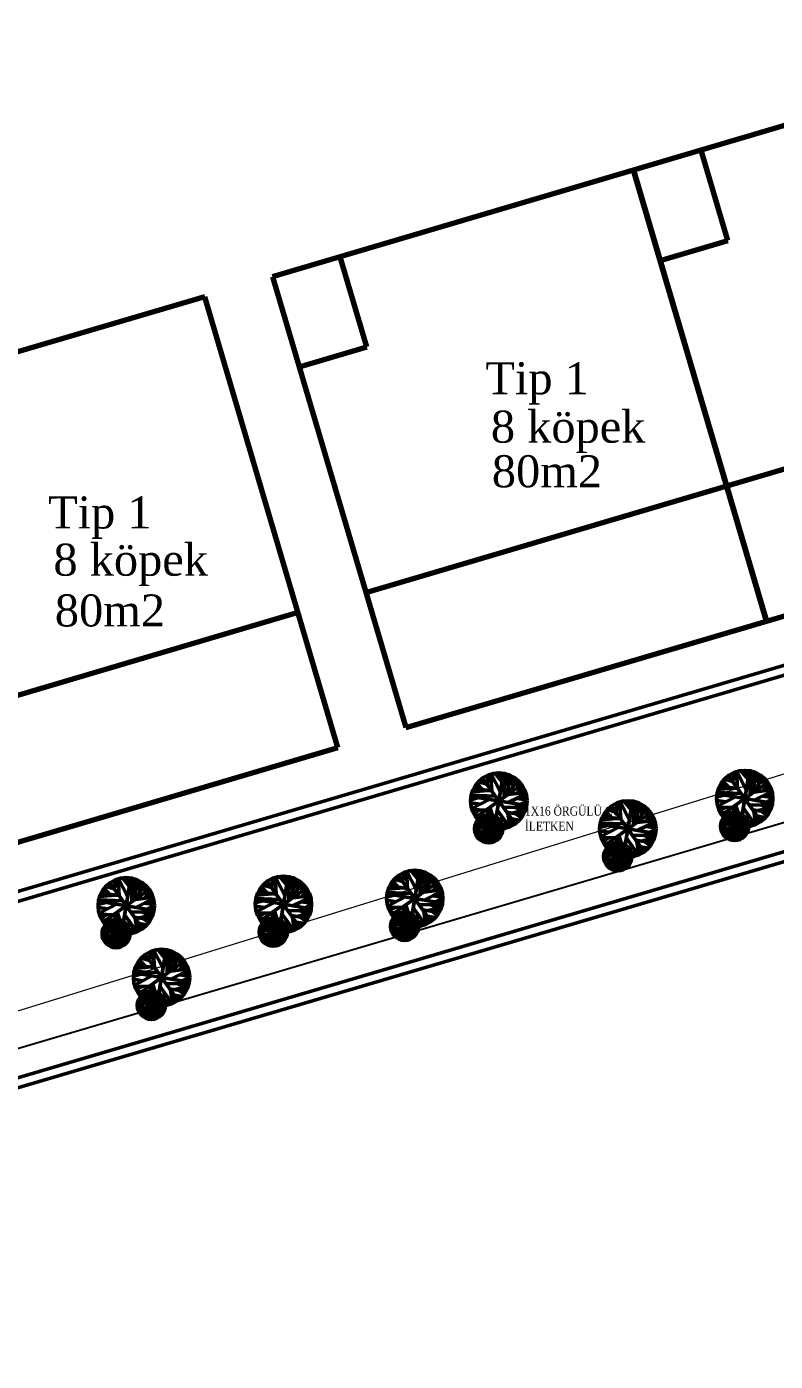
# Model space of a CAD drawing. Header units: millimetres. Extents: x 2046 to 14753, y 2361 to 29276.
# Drawn here: x 6425 to 6823, y 26525 to 27235 of the extents above; entities that cross this region are included whole.
import ezdxf

# ---------------------------------------------------------------- set-up
doc = ezdxf.new("R2010")
doc.units = ezdxf.units.MM
doc.layers.add('A.O. DUVAR', color=7, linetype='Continuous', lineweight=50)
doc.layers.add('TOPRAKLAMA', color=44, linetype='Continuous', lineweight=18)
doc.layers.add('aydınlatma', color=3, linetype='Continuous')
doc.styles.add('A.O. MALZEME', font='times.ttf', dxfattribs={"height": 10})
doc.styles.add('YAZI', font='times.ttf', dxfattribs={"width": 0.85})

msp = doc.modelspace()

# ---------------------------------------------------------------- linework, layer by layer
at = {"layer": 'A.O. DUVAR', "lineweight": 70}
for p, q in [((6939.242, 27215.355), (6747.43, 27158.712)), ((6797.555, 27121.38), (6783.395, 27169.333)), ((6747.43, 27158.712), (6555.619, 27102.07)), ((6818.233, 26918.948), (6747.43, 27158.712)), ((6747.43, 27158.712), (6818.233, 26918.948)), ((6761.591, 27110.76), (6797.555, 27121.38)), ((6605.744, 27064.738), (6591.583, 27112.691)), ((6555.619, 27102.07), (6626.421, 26862.306)), ((6519.654, 27091.45), (6327.842, 27034.807)), ((6590.457, 26851.685), (6519.654, 27091.45)), ((6569.779, 27054.117), (6605.744, 27064.738)), ((6796.992, 26990.877), (6988.804, 27047.52)), ((6605.181, 26934.235), (6796.992, 26990.877)), ((6818.233, 26918.948), (7010.044, 26975.59)), ((6377.404, 26866.972), (6569.216, 26923.615)), ((6626.421, 26862.306), (6818.233, 26918.948)), ((6398.645, 26795.043), (6590.457, 26851.685))]:
    msp.add_line(p, q, dxfattribs=at)
at = {"layer": 'A.O. DUVAR'}
for p, q in [((5839.016, 26603.512), (7231.272, 27014.647)), ((5843.728, 26599.69), (7233.049, 27009.959)), ((7265.051, 26925.567), (5928.549, 26530.895)), ((5927.442, 26525.355), (7266.829, 26920.878)), ((7266.829, 26920.878), (5927.442, 26525.355)), ((6667.282, 26829.35), (6664.213, 26832.61)), ((6669.471, 26832.302), (6665.084, 26833.551)), ((6667.053, 26833.05), (6666.148, 26834.574)), ((6667.319, 26835.379), (6684.562, 26811.206)), ((6671.812, 26833.226), (6669.224, 26836.69)), ((6669.685, 26831.98), (6670.027, 26836.956)), ((6672.118, 26828.656), (6671.555, 26837.559)), ((6671.679, 26835.364), (6672.532, 26837.796)), ((6676.737, 26827.997), (6671.791, 26837.634)), ((6673.465, 26808.501), (6678.415, 26838.084)), ((6678.964, 26831.972), (6673.874, 26838.086)), ((6676.397, 26835.032), (6675.762, 26838.17)), ((6676.06, 26836.748), (6677.449, 26838.117)), ((6678.839, 26825.357), (6679.021, 26837.911)), ((6680.88, 26830.622), (6679.359, 26837.797)), ((6679.687, 26836.026), (6680.676, 26837.405)), ((6679.994, 26834.659), (6681.188, 26837.262)), ((6680.215, 26826.385), (6681.932, 26836.909)), ((6681.047, 26831.623), (6684.948, 26835.203)), ((6681.503, 26834.35), (6684.353, 26835.646)), ((6681.688, 26827.455), (6685.156, 26835.111)), ((6683.122, 26833.621), (6683.169, 26836.302)), ((6683.586, 26831.599), (6687.384, 26832.965)), ((6684.228, 26833.036), (6686.507, 26833.855)), ((6794.496, 26815.963), (6818.67, 26833.206)), ((6797.925, 26830.643), (6794.856, 26833.902)), ((6800.114, 26833.594), (6795.727, 26834.843)), ((6797.696, 26834.342), (6796.791, 26835.866)), ((6797.961, 26836.672), (6815.205, 26812.498)), ((6802.455, 26834.518), (6799.867, 26837.983)), ((6800.328, 26833.273), (6800.67, 26838.249)), ((6802.761, 26829.948), (6802.198, 26838.851)), ((6802.322, 26836.657), (6803.175, 26839.088)), ((6807.38, 26829.29), (6802.434, 26838.926)), ((6804.108, 26809.793), (6809.058, 26839.376)), ((6809.607, 26833.264), (6804.517, 26839.378)), ((6807.04, 26836.325), (6806.405, 26839.463)), ((6806.703, 26838.04), (6808.092, 26839.409)), ((6809.482, 26826.65), (6809.664, 26839.204)), ((6811.523, 26831.914), (6810.002, 26839.09)), ((6810.33, 26837.319), (6811.319, 26838.698)), ((6810.637, 26835.952), (6811.831, 26838.555)), ((6810.858, 26827.678), (6812.575, 26838.202)), ((6811.69, 26832.916), (6815.591, 26836.496)), ((6812.146, 26835.642), (6814.996, 26836.939)), ((6812.331, 26828.747), (6815.799, 26836.404)), ((6813.765, 26834.914), (6813.812, 26837.594)), ((6814.229, 26832.891), (6818.027, 26834.258)), ((6814.871, 26834.328), (6817.15, 26835.148)), ((6816.374, 26828.643), (6819.115, 26832.76)), ((6668.977, 26826.15), (6660.987, 26823.997)), ((6690.732, 26820.817), (6661.149, 26825.767)), ((6674.027, 26825.934), (6661.353, 26826.453)), ((6670.199, 26828.92), (6661.816, 26828.149)), ((6672.075, 26828.663), (6662.513, 26829.92)), ((6665.614, 26831.117), (6663.152, 26831.071)), ((6663.853, 26814.671), (6688.027, 26831.914)), ((6690.189, 26827.863), (6680.758, 26826.695)), ((6690.425, 26827.137), (6680.937, 26822.432)), ((6685.273, 26829.944), (6689.266, 26830.076)), ((6685.731, 26827.35), (6688.472, 26831.467)), ((6686.739, 26828.84), (6689.886, 26828.714)), ((6690.772, 26825.477), (6687.845, 26825.852)), ((6688.143, 26830.035), (6688.993, 26830.58)), ((6688.378, 26826.106), (6689.405, 26827.708)), ((6688.652, 26828.806), (6689.529, 26829.517)), ((6689.677, 26825.603), (6690.53, 26826.433)), ((6799.62, 26827.442), (6791.63, 26825.29)), ((6821.375, 26822.11), (6791.791, 26827.06)), ((6804.67, 26827.226), (6791.996, 26827.746)), ((6792.135, 26820.572), (6801.414, 26825.369)), ((6800.842, 26830.212), (6792.458, 26829.441)), ((6802.717, 26829.956), (6793.156, 26831.212)), ((6796.257, 26832.409), (6793.795, 26832.364)), ((6820.832, 26829.155), (6811.401, 26827.988)), ((6821.068, 26828.429), (6811.58, 26823.725)), ((6815.915, 26831.236), (6819.909, 26831.369)), ((6821.51, 26825.209), (6816.057, 26825.95)), ((6817.382, 26830.133), (6820.528, 26830.007)), ((6821.415, 26826.77), (6818.488, 26827.145)), ((6818.786, 26831.328), (6819.636, 26831.872)), ((6819.021, 26827.399), (6820.048, 26829)), ((6819.295, 26830.099), (6820.172, 26830.81)), ((6820.32, 26826.896), (6821.173, 26827.725)), ((6665.891, 26821.575), (6661.021, 26822.333)), ((6661.492, 26819.28), (6670.772, 26824.076)), ((6669.214, 26818.502), (6661.668, 26818.735)), ((6665.971, 26818.587), (6662.437, 26816.662)), ((6670.284, 26819.296), (6669.535, 26809.754)), ((6674.79, 26808.36), (6671.177, 26819.833)), ((6681.524, 26809.407), (6675.161, 26818.308)), ((6690.548, 26820.138), (6678.404, 26819.825)), ((6683.041, 26816.875), (6690.147, 26818.546)), ((6689.877, 26817.733), (6684.493, 26819.95)), ((6690.868, 26823.917), (6685.414, 26824.658)), ((6687.11, 26821.457), (6690.905, 26823.338)), ((6690.864, 26822.03), (6689.593, 26822.7)), ((6738.026, 26817.436), (6733.639, 26818.684)), ((6735.608, 26818.183), (6734.703, 26819.708)), ((6735.874, 26820.513), (6753.117, 26796.339)), ((6740.367, 26818.359), (6737.779, 26821.824)), ((6738.24, 26817.114), (6738.582, 26822.09)), ((6740.673, 26813.789), (6740.11, 26822.692)), ((6740.234, 26820.498), (6741.087, 26822.929)), ((6745.292, 26813.131), (6740.346, 26822.767)), ((6742.02, 26793.635), (6746.97, 26823.218)), ((6747.519, 26817.105), (6742.429, 26823.22)), ((6744.952, 26820.166), (6744.317, 26823.304)), ((6744.615, 26821.881), (6746.004, 26823.251)), ((6747.394, 26810.491), (6747.576, 26823.045)), ((6749.435, 26815.755), (6747.914, 26822.931)), ((6748.242, 26821.16), (6749.231, 26822.539)), ((6748.549, 26819.793), (6749.743, 26822.396)), ((6748.77, 26811.519), (6750.487, 26822.043)), ((6749.602, 26816.757), (6753.503, 26820.337)), ((6750.059, 26819.483), (6752.908, 26820.78)), ((6750.243, 26812.588), (6753.711, 26820.245)), ((6751.677, 26818.755), (6751.724, 26821.436)), ((6752.783, 26818.169), (6755.062, 26818.989)), ((6796.534, 26822.868), (6791.664, 26823.626)), ((6799.857, 26819.795), (6792.311, 26820.028)), ((6796.614, 26819.88), (6793.08, 26817.955)), ((6796.681, 26813.348), (6797.866, 26818.298)), ((6800.927, 26820.588), (6800.178, 26811.047)), ((6805.433, 26809.653), (6801.82, 26821.125)), ((6812.167, 26810.699), (6805.803, 26819.601)), ((6821.19, 26821.43), (6809.047, 26821.117)), ((6819.534, 26817.132), (6810.854, 26818.584)), ((6813.684, 26818.168), (6820.79, 26819.839)), ((6820.52, 26819.026), (6815.136, 26821.242)), ((6819.916, 26817.811), (6817.572, 26819.004)), ((6817.752, 26822.749), (6821.548, 26824.631)), ((6821.507, 26823.322), (6820.236, 26823.993)), ((6665.261, 26815.675), (6662.899, 26815.955)), ((6677.284, 26805.217), (6663.793, 26811.769)), ((6669.994, 26810.03), (6663.988, 26812.069)), ((6668.579, 26812.003), (6664.449, 26812.817)), ((6669.443, 26811.615), (6665.034, 26813.568)), ((6666.513, 26814.092), (6665.109, 26812.897)), ((6666.69, 26813.704), (6665.503, 26814.03)), ((6666.038, 26812.055), (6667.224, 26817.005)), ((6667.241, 26812.621), (6666.229, 26814.618)), ((6668.708, 26813.728), (6666.78, 26814.946)), ((6667.263, 26801.748), (6673.814, 26815.238)), ((6669.765, 26813.262), (6667.418, 26810.966)), ((6667.653, 26814.428), (6667.435, 26815.287)), ((6669.632, 26811.397), (6667.945, 26810.649)), ((6668.11, 26815.508), (6672.967, 26801.478)), ((6668.765, 26813.543), (6669.631, 26815.882)), ((6669.961, 26813.84), (6669.209, 26815.868)), ((6669.462, 26811.605), (6670.45, 26815.955)), ((6669.97, 26815.287), (6672.142, 26808.803)), ((6670.199, 26814.885), (6670.952, 26815.931)), ((6671.585, 26810.637), (6670.573, 26815.958)), ((6673.214, 26812.229), (6671.636, 26815.88)), ((6672.22, 26809.074), (6674.08, 26815.07)), ((6672.415, 26814.059), (6672.554, 26815.654)), ((6672.496, 26814.93), (6673.355, 26815.39)), ((6673.814, 26811.326), (6672.576, 26808.73)), ((6673.026, 26809.373), (6675.335, 26814.178)), ((6673.883, 26809.678), (6676.627, 26812.86)), ((6673.943, 26811.311), (6674.226, 26814.967)), ((6674.088, 26813.373), (6675.028, 26814.453)), ((6678.854, 26808.652), (6674.093, 26812.195)), ((6674.134, 26814.072), (6674.803, 26814.593)), ((6674.164, 26811.768), (6676.541, 26812.934)), ((6674.768, 26813.011), (6676.318, 26813.23)), ((6675.379, 26811.397), (6677.393, 26811.516)), ((6675.441, 26812.433), (6675.842, 26813.712)), ((6675.89, 26811.996), (6677.098, 26812.067)), ((6677.662, 26814.858), (6676.607, 26808.285)), ((6679.639, 26812.01), (6677.651, 26808.396)), ((6688.891, 26815.839), (6680.211, 26817.291)), ((6681.899, 26809.516), (6680.707, 26816.522)), ((6686.879, 26813.144), (6682.669, 26813.848)), ((6683.124, 26810.169), (6683.165, 26813.079)), ((6684.007, 26810.65), (6683.152, 26811.136)), ((6685.657, 26811.976), (6684.569, 26813.473)), ((6687.927, 26814.341), (6684.985, 26816.493)), ((6685.254, 26812.501), (6685.226, 26811.533)), ((6688.438, 26814.999), (6686.842, 26816.125)), ((6689.273, 26816.519), (6686.929, 26817.712)), ((6737.532, 26811.283), (6729.542, 26809.131)), ((6742.582, 26811.067), (6729.908, 26811.587)), ((6738.754, 26814.053), (6730.371, 26813.282)), ((6740.63, 26813.797), (6731.069, 26815.053)), ((6734.169, 26816.251), (6731.707, 26816.205)), ((6732.409, 26799.805), (6756.582, 26817.048)), ((6735.837, 26814.484), (6732.768, 26817.743)), ((6758.744, 26812.996), (6749.313, 26811.829)), ((6758.98, 26812.271), (6749.492, 26807.566)), ((6752.141, 26816.732), (6755.939, 26818.099)), ((6753.828, 26815.077), (6757.821, 26815.21)), ((6754.286, 26812.484), (6757.027, 26816.601)), ((6755.294, 26813.974), (6758.441, 26813.848)), ((6756.699, 26815.169), (6757.548, 26815.713)), ((6756.933, 26811.24), (6757.96, 26812.842)), ((6757.207, 26813.94), (6758.084, 26814.651)), ((6758.232, 26810.737), (6759.085, 26811.566)), ((6795.904, 26816.967), (6793.541, 26817.248)), ((6796.119, 26810.381), (6793.89, 26811.432)), ((6798.245, 26812.139), (6794.109, 26812.235)), ((6794.166, 26807.357), (6808.196, 26812.214)), ((6807.926, 26806.51), (6794.436, 26813.061)), ((6800.637, 26811.323), (6794.631, 26813.361)), ((6799.222, 26813.295), (6795.092, 26814.109)), ((6800.085, 26812.907), (6795.677, 26814.86)), ((6797.156, 26815.385), (6795.751, 26814.19)), ((6797.333, 26814.997), (6796.146, 26815.322)), ((6797.884, 26813.914), (6796.872, 26815.91)), ((6799.35, 26815.02), (6797.423, 26816.239)), ((6797.905, 26803.04), (6804.457, 26816.531)), ((6800.408, 26814.555), (6798.061, 26812.259)), ((6798.296, 26815.72), (6798.077, 26816.579)), ((6800.274, 26812.689), (6798.588, 26811.942)), ((6798.753, 26816.8), (6803.61, 26802.771)), ((6799.408, 26814.836), (6800.274, 26817.174)), ((6800.604, 26815.133), (6799.852, 26817.16)), ((6800.105, 26812.898), (6801.093, 26817.247)), ((6800.613, 26816.58), (6802.785, 26810.096)), ((6800.842, 26816.178), (6801.594, 26817.223)), ((6802.035, 26812.28), (6801.009, 26810.679)), ((6802.228, 26811.93), (6801.216, 26817.25)), ((6803.857, 26813.522), (6802.279, 26817.173)), ((6802.863, 26810.367), (6804.723, 26816.362)), ((6803.058, 26815.352), (6803.197, 26816.947)), ((6803.139, 26816.222), (6803.998, 26816.683)), ((6804.457, 26812.619), (6803.219, 26810.023)), ((6803.669, 26810.665), (6805.978, 26815.471)), ((6803.719, 26811.141), (6804.469, 26809.757)), ((6804.526, 26810.97), (6807.27, 26814.153)), ((6804.585, 26812.603), (6804.869, 26816.26)), ((6804.731, 26814.665), (6805.671, 26815.745)), ((6809.497, 26809.945), (6804.736, 26813.487)), ((6804.777, 26815.364), (6805.446, 26815.886)), ((6804.807, 26813.06), (6807.184, 26814.227)), ((6805.411, 26814.304), (6806.961, 26814.523)), ((6806.022, 26812.69), (6808.036, 26812.809)), ((6806.084, 26813.726), (6806.485, 26815.005)), ((6806.45, 26810.349), (6808.347, 26811.937)), ((6806.532, 26813.289), (6807.741, 26813.36)), ((6806.597, 26811.658), (6808.531, 26811.158)), ((6808.305, 26816.151), (6807.249, 26809.577)), ((6807.987, 26811.297), (6808.471, 26811.438)), ((6810.282, 26813.303), (6808.294, 26809.689)), ((6811.181, 26812.008), (6810.84, 26810.235)), ((6812.542, 26810.808), (6811.349, 26817.815)), ((6817.522, 26814.437), (6813.311, 26815.141)), ((6813.767, 26811.461), (6813.807, 26814.372)), ((6814.65, 26811.943), (6813.795, 26812.429)), ((6816.3, 26813.268), (6815.212, 26814.766)), ((6818.57, 26815.634), (6815.628, 26817.785)), ((6815.897, 26813.793), (6815.869, 26812.826)), ((6819.081, 26816.292), (6817.485, 26817.417)), ((6663.042, 26808.608), (6668.17, 26809.599)), ((6666.636, 26807.145), (6663.049, 26808.322)), ((6665.093, 26807.644), (6663.125, 26807.219)), ((6665.476, 26809.088), (6663.247, 26810.139)), ((6664.34, 26806.347), (6663.247, 26806.815)), ((6667.602, 26810.847), (6663.466, 26810.942)), ((6663.524, 26806.064), (6677.553, 26810.921)), ((6664.718, 26805.411), (6663.875, 26805.036)), ((6664.202, 26804.501), (6665.47, 26806.708)), ((6666.16, 26804.554), (6664.71, 26803.784)), ((6667.261, 26807.375), (6665.555, 26802.904)), ((6666.544, 26805.496), (6666.671, 26802.079)), ((6667.878, 26801.493), (6667.765, 26807.506)), ((6670.173, 26804.204), (6668.739, 26801.2)), ((6671.256, 26801.044), (6669.461, 26806.212)), ((6671.392, 26810.988), (6670.366, 26809.386)), ((6677.099, 26804.917), (6671.23, 26806.482)), ((6671.451, 26801.044), (6671.869, 26804.572)), ((6675.698, 26803.089), (6671.739, 26805.012)), ((6678.029, 26808.292), (6672.814, 26807.375)), ((6673.038, 26804.412), (6676.683, 26804.21)), ((6673.076, 26809.848), (6673.826, 26808.464)), ((6678.018, 26808.673), (6673.33, 26809.445)), ((6676.438, 26803.858), (6674.169, 26805.682)), ((6675.977, 26803.361), (6675.021, 26804.264)), ((6677.786, 26806.684), (6675.275, 26807.81)), ((6676.765, 26809.231), (6675.45, 26808.307)), ((6675.637, 26806.035), (6677.723, 26806.402)), ((6675.807, 26809.057), (6677.704, 26810.644)), ((6675.954, 26810.365), (6677.888, 26809.865)), ((6676.501, 26809.629), (6677.993, 26809.124)), ((6677.961, 26807.446), (6676.61, 26808.04)), ((6676.902, 26808.086), (6677.62, 26808.709)), ((6677.518, 26805.78), (6677.003, 26806.281)), ((6677.344, 26810.004), (6677.828, 26810.145)), ((6677.414, 26809.343), (6677.935, 26809.56)), ((6677.454, 26807.661), (6677.98, 26807.939)), ((6680.538, 26810.716), (6680.197, 26808.943)), ((6734.446, 26806.709), (6729.576, 26807.467)), ((6759.287, 26805.951), (6729.704, 26810.901)), ((6730.047, 26804.413), (6739.327, 26809.21)), ((6738.839, 26804.429), (6738.09, 26794.888)), ((6743.345, 26793.494), (6739.732, 26804.966)), ((6759.103, 26805.272), (6746.959, 26804.958)), ((6758.433, 26802.867), (6753.048, 26805.083)), ((6759.423, 26809.05), (6753.969, 26809.791)), ((6755.665, 26806.59), (6759.46, 26808.472)), ((6759.327, 26810.611), (6756.4, 26810.986)), ((6759.419, 26807.163), (6758.148, 26807.834)), ((6793.684, 26809.901), (6798.813, 26810.891)), ((6797.279, 26808.438), (6793.692, 26809.615)), ((6795.735, 26808.936), (6793.768, 26808.512)), ((6794.983, 26807.64), (6793.89, 26808.108)), ((6795.36, 26806.704), (6794.518, 26806.329)), ((6794.845, 26805.794), (6796.113, 26808.001)), ((6796.803, 26805.846), (6795.353, 26805.077)), ((6796.476, 26804.971), (6795.561, 26804.85)), ((6797.904, 26808.667), (6796.197, 26804.196)), ((6797.262, 26804.526), (6796.544, 26803.903)), ((6797.187, 26806.789), (6797.314, 26803.372)), ((6798.472, 26804.346), (6797.512, 26803.276)), ((6798.521, 26802.786), (6798.408, 26808.799)), ((6800.512, 26802.352), (6798.728, 26804.723)), ((6800.816, 26805.497), (6799.382, 26802.493)), ((6801.899, 26802.337), (6800.104, 26807.505)), ((6807.742, 26806.21), (6801.873, 26807.774)), ((6802.094, 26802.336), (6802.511, 26805.865)), ((6806.341, 26804.382), (6802.382, 26806.304)), ((6804.995, 26803.373), (6803.075, 26804.306)), ((6808.672, 26809.584), (6803.457, 26808.667)), ((6803.681, 26805.705), (6807.325, 26805.503)), ((6808.661, 26809.966), (6803.973, 26810.737)), ((6805.667, 26803.8), (6804.559, 26805.247)), ((6807.081, 26805.151), (6804.811, 26806.975)), ((6806.005, 26804.043), (6805.398, 26804.808)), ((6806.62, 26804.654), (6805.664, 26805.557)), ((6808.429, 26807.977), (6805.918, 26809.103)), ((6807.408, 26810.523), (6806.093, 26809.599)), ((6806.279, 26807.328), (6808.365, 26807.695)), ((6807.144, 26810.922), (6808.636, 26810.417)), ((6808.604, 26808.739), (6807.253, 26809.332)), ((6807.545, 26809.379), (6808.263, 26810.002)), ((6808.161, 26807.073), (6807.646, 26807.573)), ((6808.057, 26810.635), (6808.578, 26810.853)), ((6808.097, 26808.954), (6808.623, 26809.232)), ((6665.833, 26803.678), (6664.918, 26803.558)), ((6666.62, 26803.233), (6665.901, 26802.61)), ((6667.829, 26803.054), (6666.869, 26801.983)), ((6667.266, 26802.449), (6667.43, 26801.679)), ((6669.869, 26801.059), (6668.085, 26803.431)), ((6668.948, 26801.632), (6668.187, 26801.374)), ((6670.72, 26802.559), (6669.256, 26801.106)), ((6670.968, 26801.811), (6670.554, 26801.009)), ((6672.131, 26801.184), (6672.561, 26802.574)), ((6672.623, 26801.29), (6672.281, 26801.644)), ((6674.352, 26802.081), (6672.432, 26803.013)), ((6673.601, 26801.693), (6673.291, 26802.565)), ((6673.482, 26802.002), (6673.332, 26801.541)), ((6675.024, 26802.507), (6673.917, 26803.954)), ((6675.362, 26802.75), (6674.755, 26803.515)), ((6737.769, 26803.636), (6730.223, 26803.869)), ((6734.526, 26803.721), (6730.992, 26801.796)), ((6733.816, 26800.808), (6731.454, 26801.089)), ((6738.549, 26795.164), (6732.543, 26797.202)), ((6737.134, 26797.136), (6733.004, 26797.95)), ((6737.998, 26796.748), (6733.589, 26798.701)), ((6735.068, 26799.226), (6733.664, 26798.031)), ((6735.245, 26798.838), (6734.058, 26799.163)), ((6734.594, 26797.189), (6735.779, 26802.139)), ((6735.796, 26797.755), (6734.784, 26799.752)), ((6737.263, 26798.861), (6735.335, 26800.08)), ((6735.818, 26786.881), (6742.369, 26800.372)), ((6738.32, 26798.396), (6735.973, 26796.1)), ((6736.208, 26799.562), (6735.99, 26800.421)), ((6736.665, 26800.641), (6741.522, 26786.612)), ((6737.32, 26798.677), (6738.187, 26801.016)), ((6738.516, 26798.974), (6737.764, 26801.001)), ((6738.017, 26796.739), (6739.005, 26801.089)), ((6738.525, 26800.421), (6740.697, 26793.937)), ((6738.754, 26800.019), (6739.507, 26801.064)), ((6740.14, 26795.771), (6739.128, 26801.091)), ((6741.769, 26797.363), (6740.191, 26801.014)), ((6740.775, 26794.208), (6742.635, 26800.203)), ((6740.971, 26799.193), (6741.109, 26800.788)), ((6741.051, 26800.064), (6741.91, 26800.524)), ((6741.581, 26794.507), (6743.89, 26799.312)), ((6742.438, 26794.811), (6745.183, 26797.994)), ((6742.498, 26796.445), (6742.781, 26800.101)), ((6742.643, 26798.506), (6743.583, 26799.586)), ((6747.409, 26793.786), (6742.648, 26797.328)), ((6742.689, 26799.205), (6743.358, 26799.727)), ((6742.719, 26796.901), (6745.096, 26798.068)), ((6743.323, 26798.145), (6744.873, 26798.364)), ((6750.079, 26794.541), (6743.716, 26803.442)), ((6743.997, 26797.567), (6744.398, 26798.846)), ((6744.445, 26797.13), (6745.653, 26797.201)), ((6746.217, 26799.992), (6745.162, 26793.419)), ((6748.194, 26797.144), (6746.206, 26793.53)), ((6757.446, 26800.973), (6748.766, 26802.425)), ((6750.454, 26794.649), (6749.262, 26801.656)), ((6755.434, 26798.278), (6751.224, 26798.982)), ((6751.596, 26802.009), (6758.702, 26803.68)), ((6751.679, 26795.303), (6751.72, 26798.213)), ((6754.212, 26797.109), (6753.124, 26798.607)), ((6756.482, 26799.475), (6753.54, 26801.626)), ((6753.809, 26797.634), (6753.781, 26796.667)), ((6756.993, 26800.133), (6755.397, 26801.258)), ((6757.828, 26801.652), (6755.484, 26802.845)), ((6797.909, 26803.742), (6798.073, 26802.972)), ((6799.591, 26802.924), (6798.83, 26802.667)), ((6801.362, 26803.852), (6799.899, 26802.399)), ((6801.611, 26803.104), (6801.197, 26802.302)), ((6802.774, 26802.476), (6803.204, 26803.867)), ((6803.266, 26802.583), (6802.924, 26802.937)), ((6804.244, 26802.985), (6803.934, 26803.857)), ((6804.125, 26803.294), (6803.975, 26802.834)), ((6731.597, 26793.742), (6736.725, 26794.732)), ((6735.191, 26792.279), (6731.604, 26793.456)), ((6733.648, 26792.778), (6731.68, 26792.353)), ((6734.031, 26794.222), (6731.802, 26795.273)), ((6732.896, 26791.481), (6731.802, 26791.949)), ((6736.157, 26795.98), (6732.021, 26796.076)), ((6732.079, 26791.198), (6746.108, 26796.055)), ((6745.839, 26790.351), (6732.348, 26796.902)), ((6733.273, 26790.545), (6732.43, 26790.17)), ((6732.757, 26789.635), (6734.025, 26791.842)), ((6735.816, 26792.508), (6734.11, 26788.038)), ((6735.1, 26790.63), (6735.226, 26787.213)), ((6736.433, 26786.627), (6736.32, 26792.64)), ((6738.187, 26796.531), (6736.5, 26795.783)), ((6739.811, 26786.178), (6738.016, 26791.346)), ((6739.947, 26796.122), (6738.921, 26794.52)), ((6745.654, 26790.051), (6739.785, 26791.615)), ((6744.253, 26788.223), (6740.294, 26790.145)), ((6742.369, 26796.46), (6741.131, 26793.864)), ((6746.584, 26793.425), (6741.369, 26792.509)), ((6741.631, 26794.982), (6742.381, 26793.598)), ((6746.573, 26793.807), (6741.885, 26794.578)), ((6744.993, 26788.992), (6742.724, 26790.816)), ((6746.341, 26791.818), (6743.83, 26792.944)), ((6743.934, 26796.531), (6745.948, 26796.65)), ((6745.32, 26794.365), (6744.005, 26793.441)), ((6744.192, 26791.169), (6746.278, 26791.536)), ((6744.363, 26794.19), (6746.259, 26795.778)), ((6744.509, 26795.499), (6746.443, 26794.999)), ((6745.056, 26794.763), (6746.548, 26794.258)), ((6746.516, 26792.58), (6745.165, 26793.174)), ((6745.457, 26793.22), (6746.175, 26793.843)), ((6746.073, 26790.914), (6745.558, 26791.415)), ((6745.899, 26795.138), (6746.383, 26795.279)), ((6745.969, 26794.476), (6746.49, 26794.694)), ((6746.009, 26792.795), (6746.535, 26793.073)), ((6749.093, 26795.85), (6748.752, 26794.076)), ((6752.562, 26795.784), (6751.707, 26796.27)), ((6557.205, 26780.424), (6558.058, 26782.855)), ((6558.991, 26753.56), (6563.941, 26783.143)), ((6564.49, 26777.031), (6559.4, 26783.145)), ((6561.923, 26780.092), (6561.288, 26783.23)), ((6561.586, 26781.807), (6562.975, 26783.176)), ((6564.365, 26770.417), (6564.547, 26782.971)), ((6566.406, 26775.681), (6564.885, 26782.857)), ((6622.346, 26781.225), (6621.441, 26782.749)), ((6622.612, 26783.554), (6639.855, 26759.381)), ((6627.105, 26781.401), (6624.517, 26784.866)), ((6624.978, 26780.155), (6625.32, 26785.132)), ((6627.411, 26776.831), (6626.848, 26785.734)), ((6626.972, 26783.54), (6627.825, 26785.971)), ((6632.03, 26776.172), (6627.084, 26785.809)), ((6628.758, 26756.676), (6633.708, 26786.259)), ((6634.257, 26780.147), (6629.167, 26786.261)), ((6631.69, 26783.208), (6631.055, 26786.345)), ((6631.353, 26784.923), (6632.742, 26786.292)), ((6634.132, 26773.533), (6634.314, 26786.086)), ((6636.173, 26778.797), (6634.652, 26785.972)), ((6634.98, 26784.202), (6635.969, 26785.58)), ((6635.287, 26782.835), (6636.481, 26785.438)), ((6635.508, 26774.561), (6637.225, 26785.084)), ((6636.34, 26779.798), (6640.241, 26783.378)), ((6636.796, 26782.525), (6639.646, 26783.821)), ((6636.981, 26775.63), (6640.449, 26783.286)), ((6638.415, 26781.796), (6638.462, 26784.477)), ((6734.715, 26789.688), (6733.265, 26788.918)), ((6734.388, 26788.812), (6733.473, 26788.691)), ((6735.175, 26788.367), (6734.456, 26787.744)), ((6736.384, 26788.187), (6735.424, 26787.117)), ((6735.821, 26787.583), (6735.985, 26786.813)), ((6738.424, 26786.193), (6736.64, 26788.565)), ((6737.503, 26786.766), (6736.742, 26786.508)), ((6738.728, 26789.338), (6737.294, 26786.334)), ((6739.275, 26787.693), (6737.811, 26786.24)), ((6739.523, 26786.945), (6739.109, 26786.143)), ((6740.006, 26786.177), (6740.424, 26789.706)), ((6740.686, 26786.318), (6741.116, 26787.708)), ((6741.178, 26786.424), (6740.836, 26786.778)), ((6742.907, 26787.214), (6740.987, 26788.147)), ((6741.593, 26789.546), (6745.238, 26789.344)), ((6742.156, 26786.827), (6741.846, 26787.699)), ((6742.037, 26787.135), (6741.887, 26786.675)), ((6743.579, 26787.641), (6742.472, 26789.088)), ((6743.917, 26787.884), (6743.31, 26788.649)), ((6744.532, 26788.495), (6743.576, 26789.398)), ((6465.868, 26758.968), (6490.041, 26776.211)), ((6469.296, 26773.648), (6466.227, 26776.907)), ((6471.485, 26776.599), (6467.099, 26777.848)), ((6469.067, 26777.347), (6468.162, 26778.871)), ((6469.333, 26779.676), (6486.576, 26755.503)), ((6473.826, 26777.523), (6471.238, 26780.987)), ((6471.699, 26776.277), (6472.041, 26781.253)), ((6474.132, 26772.953), (6473.57, 26781.856)), ((6473.693, 26779.661), (6474.546, 26782.093)), ((6478.751, 26772.294), (6473.805, 26781.931)), ((6475.479, 26752.798), (6480.429, 26782.381)), ((6480.978, 26776.269), (6475.889, 26782.383)), ((6478.412, 26779.329), (6477.777, 26782.467)), ((6478.074, 26781.045), (6479.463, 26782.414)), ((6480.853, 26769.655), (6481.035, 26782.208)), ((6482.894, 26774.919), (6481.373, 26782.094)), ((6481.701, 26780.323), (6482.691, 26781.702)), ((6482.008, 26778.957), (6483.202, 26781.559)), ((6482.23, 26770.683), (6483.946, 26781.206)), ((6483.062, 26775.92), (6486.962, 26779.5)), ((6483.518, 26778.647), (6486.367, 26779.943)), ((6483.703, 26771.752), (6487.17, 26779.408)), ((6485.136, 26777.918), (6485.183, 26780.599)), ((6485.601, 26775.896), (6489.399, 26777.262)), ((6486.243, 26777.333), (6488.521, 26778.153)), ((6487.745, 26771.647), (6490.487, 26775.765)), ((6551.14, 26776.176), (6548.678, 26776.131)), ((6549.379, 26759.73), (6573.553, 26776.973)), ((6552.808, 26774.41), (6549.739, 26777.669)), ((6554.997, 26777.361), (6550.61, 26778.61)), ((6552.579, 26778.109), (6551.674, 26779.633)), ((6552.845, 26780.439), (6570.088, 26756.265)), ((6557.338, 26778.285), (6554.75, 26781.75)), ((6555.211, 26777.04), (6555.553, 26782.016)), ((6557.644, 26773.715), (6557.081, 26782.618)), ((6562.263, 26773.057), (6557.317, 26782.693)), ((6565.213, 26781.086), (6566.202, 26782.465)), ((6565.52, 26779.719), (6566.714, 26782.322)), ((6565.741, 26771.445), (6567.458, 26781.969)), ((6566.573, 26776.683), (6570.474, 26780.263)), ((6567.029, 26779.409), (6569.879, 26780.706)), ((6567.214, 26772.514), (6570.682, 26780.171)), ((6568.648, 26778.681), (6568.695, 26781.361)), ((6569.112, 26776.658), (6572.91, 26778.025)), ((6569.754, 26778.095), (6572.033, 26778.915)), ((6571.257, 26772.41), (6573.998, 26776.527)), ((6573.669, 26775.095), (6574.519, 26775.639)), ((6625.492, 26777.095), (6617.109, 26776.324)), ((6627.367, 26776.838), (6617.806, 26778.095)), ((6620.907, 26779.292), (6618.445, 26779.246)), ((6619.146, 26762.846), (6643.32, 26780.089)), ((6622.575, 26777.526), (6619.506, 26780.785)), ((6624.764, 26780.477), (6620.377, 26781.726)), ((6645.482, 26776.038), (6636.051, 26774.87)), ((6638.879, 26779.774), (6642.677, 26781.14)), ((6639.521, 26781.211), (6641.8, 26782.031)), ((6640.566, 26778.119), (6644.559, 26778.251)), ((6641.024, 26775.525), (6643.765, 26779.643)), ((6642.032, 26777.015), (6645.179, 26776.889)), ((6643.436, 26778.21), (6644.286, 26778.755)), ((6643.671, 26774.282), (6644.698, 26775.883)), ((6643.945, 26776.981), (6644.822, 26777.693)), ((6470.991, 26770.447), (6463.001, 26768.294)), ((6492.746, 26765.114), (6463.163, 26770.064)), ((6476.041, 26770.231), (6463.368, 26770.75)), ((6472.213, 26773.217), (6463.83, 26772.446)), ((6474.089, 26772.96), (6464.528, 26774.217)), ((6467.628, 26775.414), (6465.167, 26775.368)), ((6492.204, 26772.16), (6482.772, 26770.992)), ((6492.439, 26771.434), (6482.951, 26766.729)), ((6487.287, 26774.241), (6491.28, 26774.373)), ((6492.882, 26768.214), (6487.429, 26768.955)), ((6488.753, 26773.137), (6491.9, 26773.011)), ((6492.786, 26769.774), (6489.859, 26770.149)), ((6490.158, 26774.332), (6491.007, 26774.877)), ((6490.393, 26770.403), (6491.419, 26772.005)), ((6490.666, 26773.103), (6491.543, 26773.814)), ((6491.692, 26769.9), (6492.544, 26770.73)), ((6554.503, 26771.209), (6546.513, 26769.057)), ((6576.258, 26765.877), (6546.674, 26770.827)), ((6559.553, 26770.993), (6546.879, 26771.512)), ((6547.018, 26764.339), (6556.298, 26769.136)), ((6555.725, 26773.979), (6547.342, 26773.208)), ((6557.6, 26773.722), (6548.039, 26774.979)), ((6575.715, 26772.922), (6566.284, 26771.755)), ((6575.951, 26772.196), (6566.463, 26767.492)), ((6570.799, 26775.003), (6574.792, 26775.136)), ((6576.393, 26768.976), (6570.94, 26769.717)), ((6572.265, 26773.9), (6575.412, 26773.774)), ((6576.298, 26770.537), (6573.371, 26770.912)), ((6573.904, 26771.166), (6574.931, 26772.767)), ((6574.178, 26773.866), (6575.055, 26774.577)), ((6575.203, 26770.663), (6576.056, 26771.492)), ((6624.27, 26774.325), (6616.28, 26772.172)), ((6621.184, 26769.75), (6616.314, 26770.508)), ((6646.025, 26768.992), (6616.442, 26773.943)), ((6629.32, 26774.109), (6616.646, 26774.628)), ((6616.785, 26767.455), (6626.065, 26772.251)), ((6645.718, 26775.312), (6636.23, 26770.607)), ((6646.16, 26772.092), (6640.707, 26772.833)), ((6642.403, 26769.632), (6646.198, 26771.514)), ((6646.065, 26773.652), (6643.138, 26774.028)), ((6646.157, 26770.205), (6644.886, 26770.875)), ((6644.97, 26773.778), (6645.823, 26774.608)), ((6467.906, 26765.872), (6463.035, 26766.63)), ((6463.506, 26763.577), (6472.786, 26768.373)), ((6471.229, 26762.799), (6463.683, 26763.032)), ((6467.986, 26762.884), (6464.451, 26760.959)), ((6472.298, 26763.593), (6471.549, 26754.051)), ((6476.804, 26752.657), (6473.191, 26764.13)), ((6483.538, 26753.704), (6477.175, 26762.605)), ((6492.562, 26764.435), (6480.418, 26764.122)), ((6490.905, 26760.136), (6482.225, 26761.588)), ((6485.055, 26761.172), (6492.162, 26762.843)), ((6491.892, 26762.03), (6486.507, 26764.247)), ((6491.287, 26760.816), (6488.943, 26762.009)), ((6489.124, 26765.754), (6492.919, 26767.636)), ((6492.878, 26766.327), (6491.607, 26766.997)), ((6551.417, 26766.635), (6546.547, 26767.392)), ((6554.74, 26763.562), (6547.194, 26763.795)), ((6551.497, 26763.647), (6547.963, 26761.722)), ((6551.564, 26757.115), (6552.75, 26762.065)), ((6555.81, 26764.355), (6555.061, 26754.814)), ((6560.316, 26753.42), (6556.703, 26764.892)), ((6567.05, 26754.466), (6560.687, 26763.368)), ((6576.073, 26765.197), (6563.93, 26764.884)), ((6574.417, 26760.898), (6565.737, 26762.351)), ((6567.425, 26754.575), (6566.233, 26761.582)), ((6568.567, 26761.935), (6575.673, 26763.605)), ((6575.403, 26762.793), (6570.019, 26765.009)), ((6573.453, 26759.401), (6570.511, 26761.552)), ((6574.799, 26761.578), (6572.455, 26762.771)), ((6572.636, 26766.516), (6576.431, 26768.398)), ((6576.39, 26767.089), (6575.119, 26767.759)), ((6624.507, 26766.677), (6616.961, 26766.911)), ((6621.264, 26766.762), (6617.73, 26764.837)), ((6620.554, 26763.85), (6618.192, 26764.131)), ((6624.736, 26759.79), (6620.327, 26761.743)), ((6621.806, 26762.267), (6620.401, 26761.072)), ((6621.983, 26761.879), (6620.796, 26762.205)), ((6621.331, 26760.23), (6622.517, 26765.18)), ((6622.534, 26760.796), (6621.522, 26762.793)), ((6624.001, 26761.903), (6622.073, 26763.121)), ((6622.556, 26749.923), (6629.107, 26763.413)), ((6622.946, 26762.603), (6622.728, 26763.462)), ((6623.403, 26763.683), (6628.26, 26749.653)), ((6624.058, 26761.718), (6624.924, 26764.057)), ((6625.254, 26762.015), (6624.502, 26764.043)), ((6624.755, 26759.78), (6625.743, 26764.13)), ((6625.577, 26767.471), (6624.828, 26757.929)), ((6625.263, 26763.462), (6627.435, 26756.978)), ((6625.492, 26763.06), (6626.245, 26764.106)), ((6626.878, 26758.812), (6625.866, 26764.133)), ((6630.083, 26756.535), (6626.47, 26768.008)), ((6628.507, 26760.404), (6626.929, 26764.055)), ((6627.513, 26757.249), (6629.373, 26763.245)), ((6627.708, 26762.235), (6627.847, 26763.829)), ((6627.789, 26763.105), (6628.648, 26763.566)), ((6628.319, 26757.548), (6630.628, 26762.353)), ((6629.235, 26759.486), (6629.519, 26763.143)), ((6629.381, 26761.548), (6630.321, 26762.628)), ((6629.427, 26762.247), (6630.096, 26762.768)), ((6636.817, 26757.582), (6630.454, 26766.483)), ((6630.734, 26760.608), (6631.135, 26761.887)), ((6632.955, 26763.033), (6631.9, 26756.46)), ((6645.84, 26768.313), (6633.697, 26768)), ((6644.184, 26764.014), (6635.504, 26765.467)), ((6637.192, 26757.691), (6636, 26764.697)), ((6642.172, 26761.319), (6637.962, 26762.024)), ((6638.334, 26765.05), (6645.44, 26766.721)), ((6645.17, 26765.908), (6639.786, 26768.125)), ((6640.95, 26760.151), (6639.862, 26761.648)), ((6643.22, 26762.517), (6640.278, 26764.668)), ((6643.731, 26763.175), (6642.135, 26764.3)), ((6644.566, 26764.694), (6642.222, 26765.887)), ((6467.275, 26759.972), (6464.913, 26760.253)), ((6467.49, 26753.385), (6465.261, 26754.436)), ((6469.616, 26755.144), (6465.48, 26755.24)), ((6465.538, 26750.361), (6479.567, 26755.219)), ((6479.298, 26749.514), (6465.807, 26756.066)), ((6472.008, 26754.327), (6466.002, 26756.366)), ((6470.593, 26756.3), (6466.464, 26757.114)), ((6471.457, 26755.912), (6467.048, 26757.865)), ((6468.527, 26758.389), (6467.123, 26757.194)), ((6468.705, 26758.001), (6467.517, 26758.327)), ((6468.053, 26756.352), (6469.238, 26761.302)), ((6469.255, 26756.918), (6468.243, 26758.915)), ((6470.722, 26758.025), (6468.794, 26759.243)), ((6469.277, 26746.045), (6475.828, 26759.535)), ((6471.779, 26757.559), (6469.432, 26755.263)), ((6469.668, 26758.725), (6469.449, 26759.584)), ((6471.646, 26755.694), (6469.959, 26754.946)), ((6470.124, 26759.805), (6474.981, 26745.775)), ((6470.779, 26757.84), (6471.646, 26760.179)), ((6471.975, 26758.137), (6471.223, 26760.165)), ((6471.477, 26755.902), (6472.464, 26760.252)), ((6471.984, 26759.584), (6474.157, 26753.1)), ((6472.213, 26759.182), (6472.966, 26760.228)), ((6473.407, 26755.285), (6472.38, 26753.683)), ((6473.599, 26754.934), (6472.588, 26760.255)), ((6475.229, 26756.526), (6473.651, 26760.177)), ((6474.235, 26753.371), (6476.095, 26759.367)), ((6474.43, 26758.356), (6474.568, 26759.951)), ((6474.51, 26759.227), (6475.37, 26759.687)), ((6475.828, 26755.623), (6474.591, 26753.027)), ((6475.04, 26753.67), (6477.349, 26758.475)), ((6475.897, 26753.975), (6478.642, 26757.158)), ((6475.957, 26755.608), (6476.241, 26759.265)), ((6476.102, 26757.67), (6477.042, 26758.75)), ((6480.869, 26752.949), (6476.107, 26756.492)), ((6476.148, 26758.369), (6476.817, 26758.89)), ((6476.179, 26756.065), (6478.555, 26757.231)), ((6476.782, 26757.308), (6478.332, 26757.527)), ((6477.393, 26755.694), (6479.408, 26755.813)), ((6477.456, 26756.73), (6477.857, 26758.009)), ((6477.822, 26753.354), (6479.718, 26754.942)), ((6477.904, 26756.293), (6479.113, 26756.364)), ((6477.968, 26754.662), (6479.902, 26754.162)), ((6479.676, 26759.155), (6478.621, 26752.582)), ((6479.358, 26754.301), (6479.842, 26754.442)), ((6481.654, 26756.307), (6479.666, 26752.693)), ((6482.552, 26755.013), (6482.211, 26753.24)), ((6483.913, 26753.813), (6482.721, 26760.819)), ((6488.893, 26757.441), (6484.683, 26758.146)), ((6485.138, 26754.466), (6485.179, 26757.376)), ((6486.022, 26754.947), (6485.166, 26755.434)), ((6487.671, 26756.273), (6486.583, 26757.77)), ((6489.941, 26758.639), (6486.999, 26760.79)), ((6487.268, 26756.798), (6487.24, 26755.83)), ((6490.453, 26759.297), (6488.856, 26760.422)), ((6550.787, 26760.734), (6548.425, 26761.015)), ((6548.568, 26753.668), (6553.696, 26754.658)), ((6551.002, 26754.148), (6548.773, 26755.199)), ((6553.128, 26755.906), (6548.992, 26756.002)), ((6549.05, 26751.124), (6563.079, 26755.981)), ((6562.81, 26750.277), (6549.319, 26756.828)), ((6555.52, 26755.09), (6549.514, 26757.128)), ((6554.105, 26757.062), (6549.975, 26757.876)), ((6554.969, 26756.674), (6550.56, 26758.627)), ((6552.039, 26759.152), (6550.634, 26757.957)), ((6552.216, 26758.764), (6551.029, 26759.089)), ((6552.767, 26757.681), (6551.755, 26759.677)), ((6554.234, 26758.787), (6552.306, 26760.006)), ((6552.788, 26746.807), (6559.34, 26760.298)), ((6555.291, 26758.322), (6552.944, 26756.026)), ((6553.179, 26759.487), (6552.96, 26760.346)), ((6555.157, 26756.456), (6553.471, 26755.709)), ((6553.636, 26760.567), (6558.493, 26746.538)), ((6554.291, 26758.603), (6555.157, 26760.941)), ((6555.487, 26758.9), (6554.735, 26760.927)), ((6554.988, 26756.665), (6555.976, 26761.014)), ((6555.496, 26760.347), (6557.668, 26753.863)), ((6555.725, 26759.944), (6556.477, 26760.99)), ((6556.918, 26756.047), (6555.892, 26754.446)), ((6557.111, 26755.697), (6556.099, 26761.017)), ((6558.74, 26757.289), (6557.162, 26760.94)), ((6557.746, 26754.134), (6559.606, 26760.129)), ((6557.941, 26759.119), (6558.08, 26760.714)), ((6558.022, 26759.989), (6558.881, 26760.45)), ((6559.34, 26756.386), (6558.102, 26753.79)), ((6558.552, 26754.432), (6560.861, 26759.238)), ((6558.602, 26754.908), (6559.352, 26753.524)), ((6563.544, 26753.732), (6558.856, 26754.504)), ((6559.409, 26754.737), (6562.153, 26757.92)), ((6559.468, 26756.37), (6559.752, 26760.027)), ((6559.614, 26758.432), (6560.554, 26759.512)), ((6564.38, 26753.712), (6559.619, 26757.254)), ((6559.66, 26759.131), (6560.329, 26759.653)), ((6559.69, 26756.827), (6562.067, 26757.993)), ((6560.294, 26758.07), (6561.844, 26758.29)), ((6560.905, 26756.457), (6562.919, 26756.576)), ((6560.967, 26757.493), (6561.368, 26758.772)), ((6561.333, 26754.116), (6563.23, 26755.704)), ((6561.416, 26757.055), (6562.624, 26757.127)), ((6561.48, 26755.425), (6563.414, 26754.925)), ((6562.027, 26754.689), (6563.519, 26754.184)), ((6563.188, 26759.917), (6562.133, 26753.344)), ((6562.87, 26755.063), (6563.354, 26755.205)), ((6562.94, 26754.402), (6563.461, 26754.619)), ((6565.165, 26757.07), (6563.177, 26753.456)), ((6566.064, 26755.775), (6565.723, 26754.002)), ((6572.405, 26758.204), (6568.195, 26758.908)), ((6568.65, 26755.228), (6568.69, 26758.139)), ((6569.533, 26755.71), (6568.678, 26756.196)), ((6571.183, 26757.035), (6570.095, 26758.533)), ((6570.78, 26757.56), (6570.752, 26756.593)), ((6573.964, 26760.059), (6572.368, 26761.184)), ((6618.335, 26756.784), (6623.463, 26757.774)), ((6621.929, 26755.32), (6618.342, 26756.498)), ((6620.385, 26755.819), (6618.418, 26755.395)), ((6620.769, 26757.263), (6618.54, 26758.315)), ((6619.633, 26754.522), (6618.54, 26754.99)), ((6622.895, 26759.022), (6618.759, 26759.118)), ((6618.817, 26754.239), (6632.846, 26759.097)), ((6632.577, 26753.392), (6619.086, 26759.944)), ((6625.287, 26758.205), (6619.281, 26760.244)), ((6619.495, 26752.676), (6620.763, 26754.883)), ((6623.872, 26760.178), (6619.742, 26760.992)), ((6622.554, 26755.55), (6620.848, 26751.079)), ((6625.058, 26761.437), (6622.711, 26759.142)), ((6623.171, 26749.668), (6623.058, 26755.681)), ((6624.925, 26759.572), (6623.238, 26758.825)), ((6626.549, 26749.219), (6624.754, 26754.387)), ((6626.685, 26759.163), (6625.659, 26757.562)), ((6632.392, 26753.092), (6626.523, 26754.657)), ((6629.107, 26759.501), (6627.869, 26756.906)), ((6633.322, 26756.467), (6628.107, 26755.55)), ((6628.369, 26758.023), (6629.119, 26756.639)), ((6633.311, 26756.848), (6628.623, 26757.62)), ((6629.176, 26757.853), (6631.92, 26761.036)), ((6634.147, 26756.827), (6629.386, 26760.37)), ((6629.457, 26759.943), (6631.834, 26761.109)), ((6630.061, 26761.186), (6631.611, 26761.406)), ((6633.079, 26754.86), (6630.568, 26755.985)), ((6630.672, 26759.572), (6632.686, 26759.692)), ((6632.058, 26757.406), (6630.743, 26756.482)), ((6630.93, 26754.21), (6633.016, 26754.577)), ((6631.1, 26757.232), (6632.997, 26758.82)), ((6631.183, 26760.171), (6632.391, 26760.243)), ((6631.247, 26758.541), (6633.181, 26758.04)), ((6631.794, 26757.804), (6633.286, 26757.299)), ((6633.254, 26755.622), (6631.903, 26756.215)), ((6632.195, 26756.261), (6632.913, 26756.885)), ((6632.811, 26753.955), (6632.296, 26754.456)), ((6632.637, 26758.179), (6633.121, 26758.32)), ((6632.707, 26757.518), (6633.228, 26757.735)), ((6632.747, 26755.837), (6633.273, 26756.114)), ((6634.932, 26760.185), (6632.944, 26756.571)), ((6635.831, 26758.891), (6635.49, 26757.118)), ((6638.417, 26758.344), (6638.457, 26761.254)), ((6639.3, 26758.825), (6638.445, 26759.312)), ((6640.547, 26760.676), (6640.519, 26759.708)), ((6465.056, 26752.906), (6470.184, 26753.896)), ((6468.65, 26751.442), (6465.064, 26752.62)), ((6467.107, 26751.941), (6465.14, 26751.516)), ((6466.355, 26750.644), (6465.261, 26751.112)), ((6466.732, 26749.708), (6465.889, 26749.333)), ((6466.217, 26748.798), (6467.484, 26751.005)), ((6468.175, 26748.851), (6466.724, 26748.081)), ((6467.847, 26747.975), (6466.932, 26747.855)), ((6469.275, 26751.672), (6467.569, 26747.201)), ((6468.634, 26747.53), (6467.915, 26746.907)), ((6468.559, 26749.793), (6468.685, 26746.376)), ((6469.843, 26747.351), (6468.883, 26746.28)), ((6469.892, 26745.79), (6469.779, 26751.803)), ((6471.883, 26745.356), (6470.1, 26747.728)), ((6472.187, 26748.501), (6470.753, 26745.498)), ((6473.27, 26745.341), (6471.475, 26750.509)), ((6479.114, 26749.214), (6473.245, 26750.779)), ((6473.465, 26745.341), (6473.883, 26748.87)), ((6477.712, 26747.386), (6473.754, 26749.309)), ((6476.366, 26746.378), (6474.446, 26747.31)), ((6480.043, 26752.589), (6474.828, 26751.672)), ((6475.052, 26748.709), (6478.697, 26748.507)), ((6475.09, 26754.145), (6475.84, 26752.761)), ((6480.033, 26752.97), (6475.344, 26753.742)), ((6477.038, 26746.804), (6475.931, 26748.251)), ((6478.453, 26748.155), (6476.183, 26749.979)), ((6477.376, 26747.047), (6476.77, 26747.813)), ((6477.991, 26747.658), (6477.035, 26748.562)), ((6479.801, 26750.982), (6477.29, 26752.107)), ((6478.779, 26753.528), (6477.464, 26752.604)), ((6477.651, 26750.332), (6479.737, 26750.699)), ((6478.516, 26753.926), (6480.007, 26753.421)), ((6479.975, 26751.744), (6478.624, 26752.337)), ((6478.916, 26752.383), (6479.634, 26753.007)), ((6479.533, 26750.077), (6479.018, 26750.578)), ((6479.428, 26753.64), (6479.95, 26753.857)), ((6479.468, 26751.958), (6479.994, 26752.236)), ((6552.162, 26752.205), (6548.575, 26753.382)), ((6550.618, 26752.703), (6548.651, 26752.279)), ((6549.866, 26751.407), (6548.773, 26751.875)), ((6550.244, 26750.471), (6549.401, 26750.096)), ((6549.728, 26749.561), (6550.996, 26751.768)), ((6551.686, 26749.613), (6550.236, 26748.844)), ((6551.359, 26748.738), (6550.444, 26748.617)), ((6552.787, 26752.434), (6551.081, 26747.963)), ((6552.146, 26748.293), (6551.427, 26747.67)), ((6552.07, 26750.556), (6552.197, 26747.139)), ((6553.355, 26748.113), (6552.395, 26747.043)), ((6552.792, 26747.508), (6552.956, 26746.739)), ((6553.404, 26746.553), (6553.291, 26752.566)), ((6555.395, 26746.119), (6553.611, 26748.49)), ((6555.699, 26749.264), (6554.265, 26746.26)), ((6556.246, 26747.619), (6554.782, 26746.166)), ((6556.782, 26746.104), (6554.987, 26751.272)), ((6562.625, 26749.977), (6556.756, 26751.541)), ((6556.977, 26746.103), (6557.395, 26749.632)), ((6561.224, 26748.149), (6557.265, 26750.071)), ((6557.657, 26746.243), (6558.087, 26747.634)), ((6559.878, 26747.14), (6557.958, 26748.073)), ((6563.555, 26753.351), (6558.34, 26752.434)), ((6558.564, 26749.472), (6562.209, 26749.27)), ((6559.127, 26746.752), (6558.817, 26747.624)), ((6560.55, 26747.567), (6559.442, 26749.014)), ((6561.964, 26748.918), (6559.695, 26750.742)), ((6560.888, 26747.81), (6560.281, 26748.575)), ((6561.503, 26748.421), (6560.547, 26749.324)), ((6563.312, 26751.744), (6560.801, 26752.869)), ((6562.291, 26754.29), (6560.976, 26753.366)), ((6561.162, 26751.095), (6563.248, 26751.461)), ((6563.487, 26752.506), (6562.136, 26753.099)), ((6562.428, 26753.146), (6563.146, 26753.769)), ((6563.044, 26750.839), (6562.529, 26751.34)), ((6562.98, 26752.721), (6563.506, 26752.999)), ((6620.011, 26753.586), (6619.168, 26753.212)), ((6621.453, 26752.729), (6620.003, 26751.959)), ((6621.126, 26751.853), (6620.211, 26751.733)), ((6621.913, 26751.408), (6621.194, 26750.785)), ((6621.837, 26753.671), (6621.964, 26750.255)), ((6623.122, 26751.229), (6622.162, 26750.158)), ((6622.559, 26750.624), (6622.723, 26749.854)), ((6625.162, 26749.234), (6623.378, 26751.606)), ((6624.241, 26749.807), (6623.48, 26749.549)), ((6625.466, 26752.379), (6624.032, 26749.376)), ((6626.013, 26750.734), (6624.549, 26749.281)), ((6626.261, 26749.986), (6625.847, 26749.184)), ((6626.744, 26749.219), (6627.162, 26752.748)), ((6630.991, 26751.264), (6627.032, 26753.187)), ((6627.424, 26749.359), (6627.854, 26750.749)), ((6627.916, 26749.465), (6627.574, 26749.819)), ((6629.645, 26750.256), (6627.725, 26751.188)), ((6628.331, 26752.587), (6631.976, 26752.385)), ((6628.894, 26749.868), (6628.584, 26750.74)), ((6628.775, 26750.177), (6628.625, 26749.717)), ((6630.317, 26750.682), (6629.209, 26752.129)), ((6631.731, 26752.034), (6629.462, 26753.857)), ((6630.655, 26750.926), (6630.048, 26751.691)), ((6631.27, 26751.536), (6630.314, 26752.44)), ((6469.28, 26746.746), (6469.445, 26745.976)), ((6470.963, 26745.929), (6470.202, 26745.671)), ((6472.734, 26746.856), (6471.27, 26745.403)), ((6472.982, 26746.108), (6472.568, 26745.306)), ((6474.145, 26745.481), (6474.576, 26746.871)), ((6474.637, 26745.587), (6474.295, 26745.941)), ((6475.615, 26745.99), (6475.305, 26746.862)), ((6475.496, 26746.299), (6475.346, 26745.838)), ((6487.823, 26739.212), (6486.918, 26740.736)), ((6488.088, 26741.541), (6505.331, 26717.368)), ((6492.582, 26739.388), (6489.993, 26742.852)), ((6490.455, 26738.142), (6490.796, 26743.118)), ((6492.888, 26734.818), (6492.325, 26743.721)), ((6492.449, 26741.526), (6493.302, 26743.958)), ((6497.507, 26734.159), (6492.561, 26743.796)), ((6494.235, 26714.663), (6499.185, 26744.246)), ((6499.734, 26738.134), (6494.644, 26744.248)), ((6497.167, 26741.194), (6496.532, 26744.332)), ((6496.83, 26742.91), (6498.219, 26744.279)), ((6499.609, 26731.52), (6499.791, 26744.073)), ((6501.649, 26736.784), (6500.128, 26743.959)), ((6500.457, 26742.188), (6501.446, 26743.567)), ((6500.763, 26740.821), (6501.958, 26743.424)), ((6500.985, 26732.548), (6502.702, 26743.071)), ((6501.817, 26737.785), (6505.718, 26741.365)), ((6502.273, 26740.512), (6505.123, 26741.808)), ((6502.458, 26733.617), (6505.925, 26741.273)), ((6503.891, 26739.783), (6503.938, 26742.464)), ((6554.474, 26746.691), (6553.713, 26746.434)), ((6556.494, 26746.871), (6556.08, 26746.069)), ((6558.149, 26746.35), (6557.807, 26746.704)), ((6559.008, 26747.061), (6558.858, 26746.601)), ((6490.969, 26735.082), (6482.585, 26734.311)), ((6492.844, 26734.825), (6483.283, 26736.082)), ((6486.384, 26737.279), (6483.922, 26737.233)), ((6484.623, 26720.833), (6508.797, 26738.076)), ((6488.051, 26735.513), (6484.983, 26738.772)), ((6490.241, 26738.464), (6485.854, 26739.713)), ((6510.959, 26734.025), (6501.528, 26732.857)), ((6511.195, 26733.299), (6501.707, 26728.594)), ((6504.356, 26737.761), (6508.154, 26739.127)), ((6504.998, 26739.198), (6507.277, 26740.018)), ((6506.042, 26736.106), (6510.036, 26736.238)), ((6506.501, 26733.512), (6509.242, 26737.63)), ((6507.509, 26735.002), (6510.655, 26734.876)), ((6508.913, 26736.197), (6509.763, 26736.742)), ((6509.148, 26732.268), (6510.175, 26733.87)), ((6509.421, 26734.968), (6510.299, 26735.679)), ((6489.747, 26732.312), (6481.757, 26730.159)), ((6486.661, 26727.737), (6481.791, 26728.495)), ((6511.501, 26726.979), (6481.918, 26731.929)), ((6494.797, 26732.096), (6482.123, 26732.615)), ((6482.261, 26725.442), (6491.541, 26730.238)), ((6495.56, 26714.522), (6491.947, 26725.995)), ((6511.317, 26726.3), (6499.173, 26725.987)), ((6510.647, 26723.895), (6505.262, 26726.112)), ((6511.637, 26730.079), (6506.184, 26730.82)), ((6507.879, 26727.619), (6511.674, 26729.501)), ((6511.541, 26731.639), (6508.615, 26732.014)), ((6511.634, 26728.192), (6510.363, 26728.862)), ((6510.447, 26731.765), (6511.3, 26732.595)), ((6489.984, 26724.664), (6482.438, 26724.897)), ((6486.741, 26724.749), (6483.207, 26722.824)), ((6486.031, 26721.837), (6483.668, 26722.118)), ((6489.349, 26718.165), (6485.219, 26718.979)), ((6490.212, 26717.777), (6485.804, 26719.73)), ((6487.283, 26720.254), (6485.878, 26719.059)), ((6487.46, 26719.866), (6486.273, 26720.192)), ((6486.808, 26718.217), (6487.993, 26723.167)), ((6488.011, 26718.783), (6486.999, 26720.78)), ((6489.477, 26719.89), (6487.55, 26721.108)), ((6488.032, 26707.91), (6494.584, 26721.4)), ((6490.535, 26719.424), (6488.188, 26717.128)), ((6488.423, 26720.59), (6488.204, 26721.449)), ((6488.88, 26721.67), (6493.737, 26707.64)), ((6489.535, 26719.705), (6490.401, 26722.044)), ((6490.731, 26720.002), (6489.979, 26722.03)), ((6490.232, 26717.767), (6491.219, 26722.117)), ((6491.054, 26725.458), (6490.305, 26715.916)), ((6490.74, 26721.449), (6492.912, 26714.965)), ((6490.969, 26721.047), (6491.721, 26722.093)), ((6492.355, 26716.799), (6491.343, 26722.12)), ((6493.984, 26718.391), (6492.406, 26722.042)), ((6492.99, 26715.236), (6494.85, 26721.232)), ((6493.185, 26720.221), (6493.324, 26721.816)), ((6493.266, 26721.092), (6494.125, 26721.552)), ((6493.796, 26715.535), (6496.105, 26720.34)), ((6494.653, 26715.84), (6497.397, 26719.023)), ((6494.712, 26717.473), (6494.996, 26721.129)), ((6494.858, 26719.535), (6495.798, 26720.615)), ((6494.903, 26720.234), (6495.573, 26720.755)), ((6494.934, 26717.93), (6497.311, 26719.096)), ((6495.538, 26719.173), (6497.088, 26719.392)), ((6502.294, 26715.569), (6495.93, 26724.47)), ((6496.211, 26718.595), (6496.612, 26719.874)), ((6498.432, 26721.02), (6497.376, 26714.447)), ((6509.661, 26722.001), (6500.98, 26723.453)), ((6502.669, 26715.678), (6501.476, 26722.684)), ((6507.648, 26719.306), (6503.438, 26720.011)), ((6503.811, 26723.037), (6510.917, 26724.708)), ((6503.894, 26716.331), (6503.934, 26719.241)), ((6506.427, 26718.138), (6505.339, 26719.635)), ((6508.697, 26720.504), (6505.755, 26722.655)), ((6509.208, 26721.162), (6507.612, 26722.287)), ((6510.042, 26722.681), (6507.699, 26723.874)), ((6483.811, 26714.771), (6488.94, 26715.761)), ((6487.406, 26713.307), (6483.819, 26714.484)), ((6485.862, 26713.806), (6483.895, 26713.381)), ((6486.246, 26715.25), (6484.017, 26716.301)), ((6485.11, 26712.509), (6484.017, 26712.977)), ((6488.372, 26717.009), (6484.236, 26717.105)), ((6484.293, 26712.226), (6498.323, 26717.084)), ((6498.053, 26711.379), (6484.563, 26717.931)), ((6490.764, 26716.192), (6484.758, 26718.231)), ((6484.972, 26710.663), (6486.239, 26712.87)), ((6488.031, 26713.537), (6486.324, 26709.066)), ((6488.648, 26707.655), (6488.535, 26713.668)), ((6490.401, 26717.559), (6488.715, 26716.811)), ((6492.026, 26707.206), (6490.23, 26712.374)), ((6492.162, 26717.15), (6491.136, 26715.548)), ((6497.869, 26711.079), (6492, 26712.644)), ((6494.584, 26717.488), (6493.346, 26714.892)), ((6498.798, 26714.454), (6493.583, 26713.537)), ((6493.845, 26716.01), (6494.595, 26714.626)), ((6498.788, 26714.835), (6494.1, 26715.607)), ((6499.624, 26714.814), (6494.863, 26718.357)), ((6497.208, 26710.02), (6494.938, 26711.844)), ((6498.556, 26712.847), (6496.045, 26713.972)), ((6496.149, 26717.559), (6498.163, 26717.678)), ((6497.535, 26715.393), (6496.22, 26714.469)), ((6496.406, 26712.197), (6498.492, 26712.564)), ((6496.577, 26715.219), (6498.474, 26716.807)), ((6496.659, 26718.158), (6497.868, 26718.229)), ((6496.724, 26716.527), (6498.658, 26716.027)), ((6497.271, 26715.791), (6498.763, 26715.286)), ((6498.731, 26713.609), (6497.38, 26714.202)), ((6497.671, 26714.248), (6498.39, 26714.872)), ((6498.288, 26711.942), (6497.773, 26712.443)), ((6498.114, 26716.166), (6498.598, 26716.307)), ((6498.184, 26715.505), (6498.705, 26715.722)), ((6498.223, 26713.823), (6498.75, 26714.101)), ((6500.409, 26718.172), (6498.421, 26714.558)), ((6501.308, 26716.878), (6500.967, 26715.105)), ((6504.777, 26716.812), (6503.922, 26717.299)), ((6506.024, 26718.663), (6505.996, 26717.695)), ((6485.487, 26711.573), (6484.645, 26711.198)), ((6486.93, 26710.716), (6485.48, 26709.946)), ((6486.603, 26709.84), (6485.688, 26709.72)), ((6487.389, 26709.395), (6486.671, 26708.772)), ((6487.314, 26711.658), (6487.441, 26708.241)), ((6488.599, 26709.216), (6487.638, 26708.145)), ((6488.036, 26708.611), (6488.2, 26707.841)), ((6490.639, 26707.221), (6488.855, 26709.593)), ((6489.718, 26707.794), (6488.957, 26707.536)), ((6490.943, 26710.366), (6489.509, 26707.363)), ((6491.489, 26708.721), (6490.026, 26707.268)), ((6491.738, 26707.973), (6491.324, 26707.171)), ((6492.221, 26707.206), (6492.638, 26710.735)), ((6496.468, 26709.251), (6492.509, 26711.174)), ((6492.901, 26707.346), (6493.331, 26708.736)), ((6493.392, 26707.452), (6493.051, 26707.806)), ((6495.122, 26708.243), (6493.202, 26709.175)), ((6493.808, 26710.574), (6497.452, 26710.372)), ((6494.371, 26707.855), (6494.06, 26708.727)), ((6494.252, 26708.164), (6494.102, 26707.703)), ((6495.794, 26708.669), (6494.686, 26710.116)), ((6496.132, 26708.912), (6495.525, 26709.678)), ((6496.747, 26709.523), (6495.791, 26710.426))]:
    msp.add_line(p, q, dxfattribs=at)
for centre, radius in [((6806.583, 26824.585), 14.997), ((6675.94, 26823.292), 14.997), ((6744.495, 26808.426), 14.997), ((6670.538, 26808.493), 7.499), ((6801.181, 26809.786), 7.499), ((6739.093, 26793.627), 7.499), ((6561.466, 26768.352), 14.997), ((6631.233, 26771.467), 14.997), ((6477.954, 26767.589), 14.997), ((6625.831, 26756.668), 7.499), ((6472.553, 26752.79), 7.499), ((6556.064, 26753.552), 7.499), ((6496.71, 26729.454), 14.997), ((6491.308, 26714.655), 7.499)]:
    msp.add_circle(centre, radius, dxfattribs=at)
at = {"layer": 'aydınlatma'}
msp.add_lwpolyline([(6144.394, 26610.275), (7081.791, 26887.09)], dxfattribs=at)
at = {"layer": 'TOPRAKLAMA'}
msp.add_lwpolyline([(6164.926, 28008.749), (5971.649, 28002.256), (4976.854, 28090.708), (4709.696, 28168.367), (4416.838, 27610.215), (4969.639, 27344.036), (5934.635, 26561.367), (7101.791, 26922.675)], dxfattribs=at)

# ---------------------------------------------------------------- texts
at = {"layer": 'A.O. DUVAR', "style": 'A.O. MALZEME'}
for s, p in [('Tip 1', (6668.772, 27039.597, 5)), ('8 köpek', (6671.694, 27013.824, 5)), ('80m2 ', (6672.208, 26990.097, 5)), ('Tip 1', (6436.402, 26968.223, 5)), ('8 köpek', (6439.236, 26943.095, 5)), ('80m2 ', (6439.988, 26916.097, 5))]:
    msp.add_text(s, height=17.0249, dxfattribs=at).set_placement(p)
at = {"layer": 'TOPRAKLAMA', "color": 2, "insert": (6689.777, 26820.346), "char_height": 4.80249, "width": 57.19075, "attachment_point": 1, "style": 'YAZI'}
msp.add_mtext('{\\C256;1X16 ÖRGÜLÜ CU İLETKEN}', dxfattribs=at)

doc.saveas('drawing.dxf')
